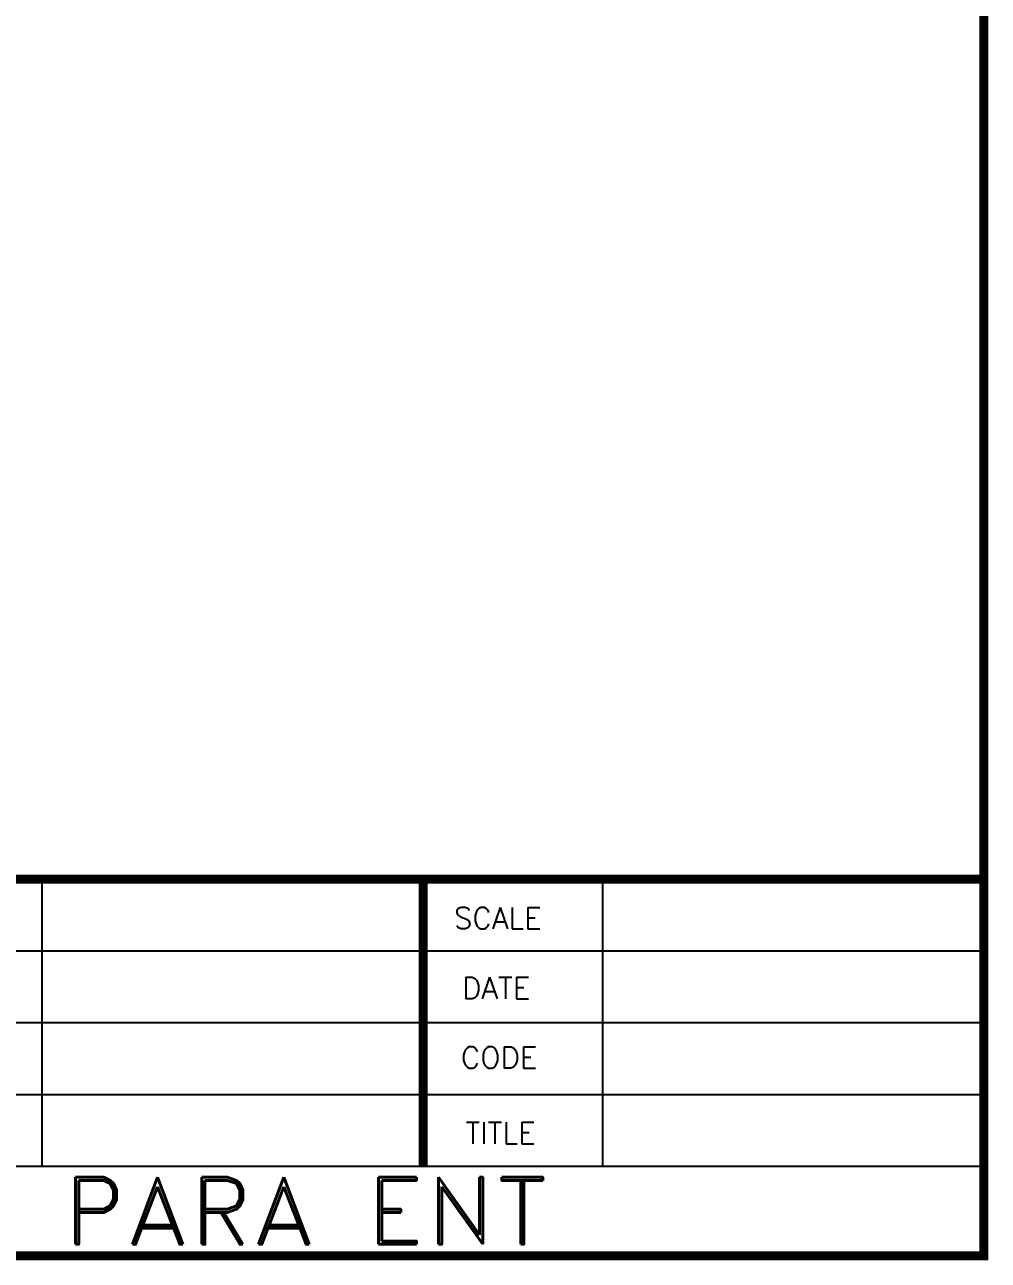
# Model space of a CAD drawing. Header units: millimetres. Extents: x 42 to 1285, y 51 to 922.
# Drawn here: x 959.8 to 1284.7, y 51.1 to 467.6 of the extents above; entities that cross this region are included whole.
import ezdxf

# ---------------------------------------------------------------- set-up
doc = ezdxf.new("R2010")
doc.units = ezdxf.units.MM
doc.styles.add('ROMAND', font='romand', dxfattribs={"width": 1.1, "height": 8})
doc.styles.add('ROMANS', font='romans', dxfattribs={"height": 3})

msp = doc.modelspace()

# ---------------------------------------------------------------- linework, layer by layer
at = {"color": 5}
for p, q in [((965.674, 82.813), (965.674, 179.581)), ((1154.674, 179.581), (1154.674, 82.813)), ((905.194, 155.389), (1283.194, 155.389)), ((905.194, 131.197), (1283.194, 131.197)), ((905.194, 107.005), (1283.194, 107.005)), ((905.194, 82.813), (1283.194, 82.813))]:
    msp.add_line(p, q, dxfattribs=at)
at = {"color": 5, "const_width": 3.024}
for points in [[(43.354, 52.573), (1283.194, 52.573), (1283.194, 920.461), (43.354, 920.461), (43.354, 52.573)], [(1283.194, 179.581), (905.194, 179.581), (905.194, 52.573)], [(1094.194, 179.581), (1094.194, 82.813)]]:
    msp.add_lwpolyline(points, dxfattribs=at)

# ---------------------------------------------------------------- texts
at = {"color": 5, "style": 'ROMANS'}
for s, p in [('SCALE', (1104.53, 162.762)), ('DATE', (1107.242, 139.207)), ('CODE', (1106.873, 115.78)), ('TITLE', (1108.417, 90.341))]:
    msp.add_text(s, height=7.2576, dxfattribs=at).set_placement(p)
at = {"color": 5, "style": 'ROMAND', "width": 1.1}
msp.add_text('PARA ENT', height=22.5792, dxfattribs=at).set_placement((972.687, 56.467))

doc.saveas('drawing.dxf')
